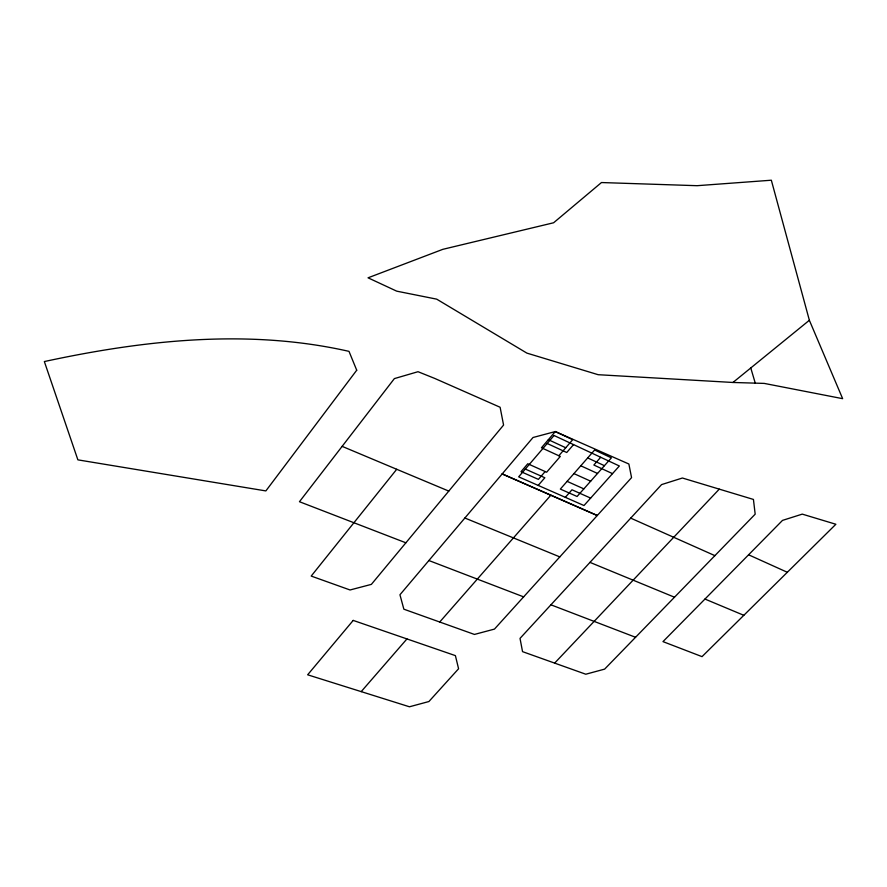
<?xml version="1.0" encoding="UTF-8"?>
<svg xmlns="http://www.w3.org/2000/svg" width="887" height="887" viewBox="0 0 887 887"><rect width="100%" height="100%" fill="white"/><g stroke="black" fill="none" stroke-linecap="round" stroke-linejoin="round"><path stroke-width="1.33" d="M448.789 491.088L396.722 469.29L311.204 576.073L350.043 589.977L371.376 584.378L503.572 425.073L500.113 407.255L434.652 378.394L418.021 371.708L394.371 378.605L299.462 501.72L405.88 542.8M428.887 560.529L399.948 594.756L403.862 609.192L474.434 634.438L494.469 629.094L631.566 477.616L628.872 464.012L555.295 431.559L533.02 437.502L428.887 560.529L523.64 596.873M545.161 471.551L538.398 479.379L521.013 471.684L527.776 463.768L546.647 472.217L560.318 456.417L541.447 447.769L555.306 431.548L572.692 439.708L558.832 455.741M538.187 485.411L544.84 477.738L525.326 469.068M573.567 444.609L566.726 452.503L547.201 443.489M361.197 691.627L406.956 638.928M439.719 622.02L550.849 495.201L597.261 515.513L502.186 473.935M565.318 497.33L571.982 489.801L590.642 498.095M600.699 457.271L593.858 465.021L612.518 473.636M550.916 604.812L520.026 638.385L522.543 651.646L585.786 674.22L604.624 669.131L755.181 514.172L753.429 499.436L682.402 478.015L661.569 484.601L550.916 604.812L635.569 637.287M554.641 663.11L719.279 489.147M704.965 599.058L782.5 520.392L802.269 514.127L835.876 524.261L702.027 656.635L662.977 641.623L704.965 599.058L743.805 615.301M732.95 382.474L809.365 320.274L771.335 180.216L697.115 185.693L601.464 182.545L553.61 222.77L442.846 249.325L368.05 277.819L396.722 291.158L436.692 299.152L526.889 353.115L598.16 374.702L732.95 382.474L764.25 383.406L842.65 398.673L809.365 320.274M464.877 518.019L559.797 556.892M589.977 562.38L674.486 597.217M342.127 446.361L396.722 469.29M502.219 473.935L550.849 495.201M630.712 518.13L714.9 555.639M567.103 481.364L583.846 488.859M573.922 473.603L590.664 481.186M748.584 554.785L787.323 572.281M580.785 465.786L597.528 473.458M548.354 439.686L565.74 447.747M587.682 457.925L604.424 465.686M750.746 367.861L755.269 383.162M356.718 370.212L265.867 490.921L77.879 459.854L44.35 361.552C144.093 340.043 248.382 328.545 349.001 351.363L356.718 370.212M353.203 620.412L307.645 674.796L409.461 706.784L428.898 701.539L458.579 668.765L455.397 655.626L353.203 620.412M554.042 435.495L518.673 476.84L583.99 505.535L619.359 465.985L554.042 435.495M594.634 450.008L560.34 489.081L577.082 496.487L611.376 457.858L594.634 450.008"/></g></svg>
